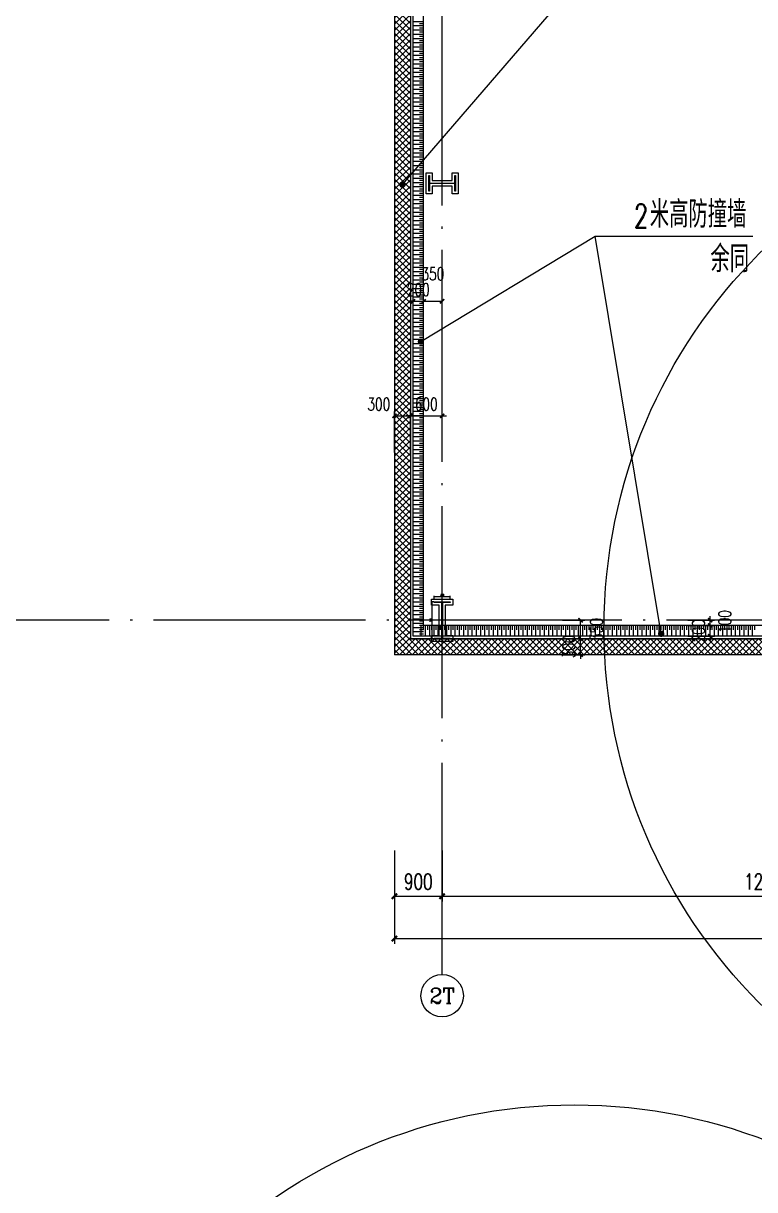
# Model space of a CAD drawing. Extents: x -1313754 to 847533, y 489853 to 941203.
# Drawn here: x -293060 to -279255, y 629320 to 651340 of the extents above; entities that cross this region are included whole.
import ezdxf
from ezdxf.enums import TextEntityAlignment as Align

# ---------------------------------------------------------------- set-up
doc = ezdxf.new("R2010")
doc.units = 0
doc.header["$LTSCALE"] = 1000
doc.header["$MEASUREMENT"] = 0
doc.linetypes.add('DOTE', pattern=[2.42, 2, -0.2, 0.02, -0.2])
doc.layers.get('Defpoints').update_dxf_attribs({"color": 210})
for name, color, linetype in [('99平面图例外参$0$A-HATCH-2', 251, 'Continuous'), ('A-AXIS-D', 1, 'Continuous'), ('A-AXIS-DOTE', 14, 'DOTE'), ('A-AXIS-DP', 126, 'Continuous'), ('A-HATCH-2', 251, 'Continuous'), ('A-LIN-V', 9, 'Continuous'), ('A-WINDOW', 140, 'Continuous'), ('AS-COLN', 6, 'Continuous'), ('AS-WALL', 40, 'Continuous'), ('AS-结构边线层', 200, 'Continuous'), ('DIM_SYMB', 3, 'Continuous'), ('PUB_HATCH', 8, 'Continuous'), ('PUB_TEXT', 7, 'Continuous'), ('SB_ZF消火栓', 10, 'Continuous'), ('SB_ZF消火栓M', 10, 'Continuous')]:
    doc.layers.add(name, color=color, linetype=linetype)
doc.styles.add('_TCH_AXIS', font='COMPLEX', dxfattribs={"bigfont": 'GBCBIG'})
doc.styles.add('_TCH_DIM', font='SIMPLEX', dxfattribs={"bigfont": 'GBCBIG'})
doc.styles.add('_TCH_DIM_T3', font='SIMPLEX', dxfattribs={"width": 0.705882, "bigfont": 'GBCBIG'})
doc.dimstyles.new('_TCH_ARCH&&10', dxfattribs={"dimtxt": 29.75, "dimasz": 10, "dimexe": 10, "dimexo": 10, "dimgap": 12.625, "dimtad": 1, "dimdec": 0, "dimzin": 0, "dimdsep": 46, "dimtxsty": '_TCH_DIM_T3', "dimblk": 'ARCHTICK', "dimcen": 0.09, "dimclrt": 7, "dimazin": 2, "dimtfac": 1, "dimtdec": 0, "dimtix": 1, "dimtmove": 2, "dimatfit": 3, "dimfxl": 0, "dimtolj": 1, "dimtzin": 0, "dimarcsym": 0})
doc.dimstyles.new('_TCH_ARCH&&100', dxfattribs={"dimtxt": 297.5, "dimasz": 100, "dimexe": 100, "dimexo": 100, "dimgap": 126.25, "dimtad": 1, "dimdec": 0, "dimzin": 0, "dimdsep": 46, "dimtxsty": '_TCH_DIM_T3', "dimblk": 'ARCHTICK', "dimcen": 0.09, "dimclrt": 7, "dimazin": 2, "dimtfac": 1, "dimtdec": 0, "dimtix": 1, "dimtmove": 2, "dimatfit": 3, "dimfxl": 0, "dimtolj": 1, "dimtzin": 0, "dimarcsym": 0})
doc.dimstyles.new('_TCH_ARCH&&80', dxfattribs={"dimtxt": 238, "dimasz": 80, "dimexe": 80, "dimexo": 80, "dimgap": 101, "dimtad": 1, "dimdec": 0, "dimzin": 0, "dimdsep": 46, "dimtxsty": '_TCH_DIM_T3', "dimblk": 'ARCHTICK', "dimcen": 0.09, "dimclrt": 7, "dimazin": 2, "dimtfac": 1, "dimtdec": 0, "dimtix": 1, "dimtmove": 2, "dimatfit": 3, "dimfxl": 0, "dimtolj": 1, "dimtzin": 0, "dimarcsym": 0})
pattern_1 = [(45, (60, 0), (-60.000061, 60.000061), []), (135, (60, 0), (-60.000061, -60.000061), [])]

# ---------------------------------------------------------------- blocks, each defined once
blk = doc.blocks.new('_ArchTick')
at = {"color": 0, "linetype": 'ByBlock', "const_width": 0.4}
blk.add_lwpolyline([(-0.5, -0.5), (0.5, 0.5)], dxfattribs=at)
blk = doc.blocks.new('*D1284')
at = {"layer": 'A-AXIS-D', "color": 0, "lineweight": -2}
for p, q in [((-65318, -169100), (-65318, -170060)), ((-64418, -169100), (-64418, -170060)), ((-65318, -169960), (-64418, -169960))]:
    blk.add_line(p, q, dxfattribs=at)
at = {"layer": 'Defpoints', "color": 0}
for p in [(-65318, -169000), (-64418, -169000), (-64418, -169960)]:
    blk.add_point(p, dxfattribs=at)
at = {"layer": 'A-AXIS-D', "color": 0, "lineweight": -2, "xscale": 100, "yscale": 100, "zscale": 100, "rotation": 180}
blk.add_blockref('_ArchTick', (-65318, -169960), dxfattribs=at)
at = {"layer": 'A-AXIS-D', "color": 0, "lineweight": -2, "xscale": 100, "yscale": 100, "zscale": 100}
blk.add_blockref('_ArchTick', (-64418, -169960), dxfattribs=at)
at = {"layer": 'A-AXIS-D', "color": 7, "insert": (-64868, -169685), "char_height": 297.5, "attachment_point": 5, "style": '_TCH_DIM_T3'}
blk.add_mtext('\\A1;900', dxfattribs=at)
blk = doc.blocks.new('*D1285')
at = {"layer": 'A-AXIS-D', "color": 0, "lineweight": -2}
for p, q in [((-64418, -169100), (-64418, -170060)), ((-52118, -169100), (-52118, -170060)), ((-64418, -169960), (-52118, -169960))]:
    blk.add_line(p, q, dxfattribs=at)
at = {"layer": 'Defpoints', "color": 0}
for p in [(-64418, -169000), (-52118, -169000), (-52118, -169960)]:
    blk.add_point(p, dxfattribs=at)
at = {"layer": 'A-AXIS-D', "color": 0, "lineweight": -2, "xscale": 100, "yscale": 100, "zscale": 100, "rotation": 180}
blk.add_blockref('_ArchTick', (-64418, -169960), dxfattribs=at)
at = {"layer": 'A-AXIS-D', "color": 0, "lineweight": -2, "xscale": 100, "yscale": 100, "zscale": 100}
blk.add_blockref('_ArchTick', (-52118, -169960), dxfattribs=at)
at = {"layer": 'A-AXIS-D', "color": 7, "insert": (-58268, -169685), "char_height": 297.5, "attachment_point": 5, "style": '_TCH_DIM_T3'}
blk.add_mtext('\\A1;12300', dxfattribs=at)
blk = doc.blocks.new('*D1384')
at = {"layer": 'A-AXIS-D', "color": 0, "lineweight": -2}
for p, q in [((-65318, -169200), (-65318, -170860)), ((92682, -169200), (92682, -170860)), ((-65318, -170760), (92682, -170760))]:
    blk.add_line(p, q, dxfattribs=at)
at = {"layer": 'Defpoints', "color": 0}
for p in [(-65318, -169100), (92682, -169100), (92682, -170760)]:
    blk.add_point(p, dxfattribs=at)
at = {"layer": 'A-AXIS-D', "color": 0, "lineweight": -2, "xscale": 100, "yscale": 100, "zscale": 100, "rotation": 180}
blk.add_blockref('_ArchTick', (-65318, -170760), dxfattribs=at)
at = {"layer": 'A-AXIS-D', "color": 0, "lineweight": -2, "xscale": 100, "yscale": 100, "zscale": 100}
blk.add_blockref('_ArchTick', (92682, -170760), dxfattribs=at)
at = {"layer": 'A-AXIS-D', "color": 7, "insert": (13682, -170485), "char_height": 297.5, "attachment_point": 5, "style": '_TCH_DIM_T3'}
blk.add_mtext('\\A1;158000', dxfattribs=at)
blk = doc.blocks.new('43243')
at = {"layer": 'AS-结构边线层'}
blk.add_lwpolyline([(-264361, 722920), (-285754, 656986), (-285754, 639720), (-254454, 639720), (-254454, 640170), (-252354, 640170), (-252354, 639720), (-250514, 639720), (-250514, 639550), (-229294, 639550), (-229294, 639720), (-227454, 639720), (-227454, 640170), (-225354, 640170), (-225354, 639720), (-223514, 639720), (-223514, 639550), (-210494, 639550), (-210494, 639720), (-200454, 639720)], dxfattribs=at)
blk = doc.blocks.new('*D1765')
at = {"layer": 'A-AXIS-DP', "color": 0, "lineweight": -2}
for p, q in [((-195790, 766880), (-195790, 766929)), ((-195790, 766919), (-195490, 766919)), ((-195490, 766880), (-195490, 766929))]:
    blk.add_line(p, q, dxfattribs=at)
at = {"layer": 'Defpoints', "color": 0}
for p in [(-195790, 766870), (-195490, 766919), (-195490, 766870)]:
    blk.add_point(p, dxfattribs=at)
at = {"layer": 'A-AXIS-DP', "color": 0, "lineweight": -2, "xscale": 10, "yscale": 10, "zscale": 10, "rotation": 180}
blk.add_blockref('_ArchTick', (-195790, 766919), dxfattribs=at)
at = {"layer": 'A-AXIS-DP', "color": 0, "lineweight": -2, "xscale": 10, "yscale": 10, "zscale": 10}
blk.add_blockref('_ArchTick', (-195490, 766919), dxfattribs=at)
at = {"layer": 'A-AXIS-DP', "color": 7, "insert": (-195640, 766946), "char_height": 29.8, "attachment_point": 5, "style": '_TCH_DIM_T3'}
blk.add_mtext('\\A1;300', dxfattribs=at)
blk = doc.blocks.new('*D1766')
at = {"layer": 'A-AXIS-DP', "color": 0, "lineweight": -2}
for p, q in [((-195800, 766820), (-195841, 766820)), ((-195831, 766120), (-195831, 766820)), ((-195800, 766120), (-195841, 766120))]:
    blk.add_line(p, q, dxfattribs=at)
at = {"layer": 'Defpoints', "color": 0}
for p in [(-195831, 766820), (-195790, 766820), (-195790, 766120)]:
    blk.add_point(p, dxfattribs=at)
at = {"layer": 'A-AXIS-DP', "color": 0, "lineweight": -2, "xscale": 10, "yscale": 10, "zscale": 10}
for p, rotation in [((-195831, 766820), 90), ((-195831, 766120), 270)]:
    blk.add_blockref('_ArchTick', p, dxfattribs=dict(at, rotation=rotation))
at = {"layer": 'A-AXIS-DP', "color": 7, "insert": (-195859, 766470), "char_height": 29.8, "attachment_point": 5, "rotation": 90, "style": '_TCH_DIM_T3'}
blk.add_mtext('\\A1;700', dxfattribs=at)
blk = doc.blocks.new('342343243')
at = {"layer": 'A-AXIS-DP', "color": 5}
blk.add_lwpolyline([(-155704, 832070), (-155404, 832070), (-155404, 832058), (-155550, 832058), (-155550, 831582), (-155404, 831582), (-155404, 831570), (-155704, 831570), (-155704, 831582), (-155558, 831582), (-155558, 832058), (-155704, 832058), (-155704, 832070)], close=True, dxfattribs=at)
at = {"layer": 'A-HATCH-2'}
blk.add_lwpolyline([(-155754, 832120), (-155354, 832120), (-155354, 832008), (-155500, 832008), (-155500, 831632), (-155354, 831632), (-155354, 831520), (-155754, 831520), (-155754, 831632), (-155608, 831632), (-155608, 832008), (-155754, 832008)], close=True, dxfattribs=at)
blk = doc.blocks.new('99平面图例外参$0$$LinePat$填挖边坡')
at = {"color": 0}
for p, q in [((0, 0), (0, -1500)), ((300, 0), (300, -600))]:
    blk.add_line(p, q, dxfattribs=at)
at = {"layer": 'Defpoints', "color": 0}
blk.add_point((600, 0), dxfattribs=at)
blk = doc.blocks.new('34242343243')
at = {"layer": 'A-LIN-V'}
for p, q in [((-285704, 639770), (-285704, 654570)), ((-285504, 639970), (-285504, 654570)), ((-263908, 639970), (-285504, 639970)), ((-263908, 639770), (-285704, 639770))]:
    blk.add_line(p, q, dxfattribs=at)
at = {"layer": '99平面图例外参$0$A-HATCH-2', "color": 203}
for p, xscale, yscale, zscale, rotation in [((-285504, 651370), 0.1333333333478234, 0.1333333333478234, 0.1333333333478234, 270.0000000008098), ((-285504, 651290), 0.1333333333478234, 0.1333333333478234, 0.1333333333478234, 270.0000000008098), ((-285504, 651210), 0.1333333333478234, 0.1333333333478234, 0.1333333333478234, 270.0000000008098), ((-285504, 651130), 0.1333333333478234, 0.1333333333478234, 0.1333333333478234, 270.0000000008098), ((-285504, 651050), 0.1333333333478234, 0.1333333333478234, 0.1333333333478234, 270.0000000008098), ((-285504, 650970), 0.1333333333478234, 0.1333333333478234, 0.1333333333478234, 270.0000000008098), ((-285504, 650890), 0.1333333333478234, 0.1333333333478234, 0.1333333333478234, 270.0000000008098), ((-285504, 650810), 0.1333333333478234, 0.1333333333478234, 0.1333333333478234, 270.0000000008098), ((-285504, 650730), 0.1333333333478234, 0.1333333333478234, 0.1333333333478234, 270.0000000008098), ((-285504, 650650), 0.1333333333478234, 0.1333333333478234, 0.1333333333478234, 270.0000000008098), ((-285504, 650570), 0.1333333333478234, 0.1333333333478234, 0.1333333333478234, 270.0000000008098), ((-285504, 650490), 0.1333333333478234, 0.1333333333478234, 0.1333333333478234, 270.0000000008098), ((-285504, 650410), 0.1333333333478234, 0.1333333333478234, 0.1333333333478234, 270.0000000008098), ((-285504, 650330), 0.1333333333478234, 0.1333333333478234, 0.1333333333478234, 270.0000000008098), ((-285504, 650250), 0.1333333333478234, 0.1333333333478234, 0.1333333333478234, 270.0000000008098), ((-285504, 650170), 0.1333333333478234, 0.1333333333478234, 0.1333333333478234, 270.0000000008098), ((-285504, 650090), 0.1333333333478234, 0.1333333333478234, 0.1333333333478234, 270.0000000008098), ((-285504, 650010), 0.1333333333478234, 0.1333333333478234, 0.1333333333478234, 270.0000000008098), ((-285504, 649930), 0.1333333333478234, 0.1333333333478234, 0.1333333333478234, 270.0000000008098), ((-285504, 649850), 0.1333333333478234, 0.1333333333478234, 0.1333333333478234, 270.0000000008098), ((-285504, 649770), 0.1333333333478234, 0.1333333333478234, 0.1333333333478234, 270.0000000008098), ((-285504, 649690), 0.1333333333478234, 0.1333333333478234, 0.1333333333478234, 270.0000000008098), ((-285504, 649610), 0.1333333333478234, 0.1333333333478234, 0.1333333333478234, 270.0000000008098), ((-285504, 649530), 0.1333333333478234, 0.1333333333478234, 0.1333333333478234, 270.0000000008098), ((-285504, 649450), 0.1333333333478234, 0.1333333333478234, 0.1333333333478234, 270.0000000008098), ((-285504, 649370), 0.1333333333478234, 0.1333333333478234, 0.1333333333478234, 270.0000000008098), ((-285504, 649290), 0.1333333333478234, 0.1333333333478234, 0.1333333333478234, 270.0000000008098), ((-285504, 649210), 0.1333333333478234, 0.1333333333478234, 0.1333333333478234, 270.0000000008098), ((-285504, 649130), 0.1333333333478234, 0.1333333333478234, 0.1333333333478234, 270.0000000008098), ((-285504, 649050), 0.1333333333478234, 0.1333333333478234, 0.1333333333478234, 270.0000000008098), ((-285504, 648970), 0.1333333333478234, 0.1333333333478234, 0.1333333333478234, 270.0000000008098), ((-285504, 648890), 0.1333333333478234, 0.1333333333478234, 0.1333333333478234, 270.0000000008098), ((-285504, 648810), 0.1333333333478234, 0.1333333333478234, 0.1333333333478234, 270.0000000008098), ((-285504, 648730), 0.1333333333478234, 0.1333333333478234, 0.1333333333478234, 270.0000000008098), ((-285504, 648650), 0.1333333333478234, 0.1333333333478234, 0.1333333333478234, 270.0000000008098), ((-285504, 648570), 0.1333333333478234, 0.1333333333478234, 0.1333333333478234, 270.0000000008098), ((-285504, 648490), 0.1333333333478234, 0.1333333333478234, 0.1333333333478234, 270.0000000008098), ((-285504, 648410), 0.1333333333478234, 0.1333333333478234, 0.1333333333478234, 270.0000000008098), ((-285504, 648330), 0.1333333333478234, 0.1333333333478234, 0.1333333333478234, 270.0000000008098), ((-285504, 648250), 0.1333333333478234, 0.1333333333478234, 0.1333333333478234, 270.0000000008098), ((-285504, 648170), 0.1333333333478234, 0.1333333333478234, 0.1333333333478234, 270.0000000008098), ((-285504, 648090), 0.1333333333478234, 0.1333333333478234, 0.1333333333478234, 270.0000000008098), ((-285504, 648010), 0.1333333333478234, 0.1333333333478234, 0.1333333333478234, 270.0000000008098), ((-285504, 647930), 0.1333333333478234, 0.1333333333478234, 0.1333333333478234, 270.0000000008098), ((-285504, 647850), 0.1333333333478234, 0.1333333333478234, 0.1333333333478234, 270.0000000008098), ((-285504, 647770), 0.1333333333478234, 0.1333333333478234, 0.1333333333478234, 270.0000000008098), ((-285504, 647690), 0.1333333333478234, 0.1333333333478234, 0.1333333333478234, 270.0000000008098), ((-285504, 647610), 0.1333333333478234, 0.1333333333478234, 0.1333333333478234, 270.0000000008098), ((-285504, 647530), 0.1333333333478234, 0.1333333333478234, 0.1333333333478234, 270.0000000008098), ((-285504, 647450), 0.1333333333478234, 0.1333333333478234, 0.1333333333478234, 270.0000000008098), ((-285504, 647370), 0.1333333333478234, 0.1333333333478234, 0.1333333333478234, 270.0000000008098), ((-285504, 647290), 0.1333333333478234, 0.1333333333478234, 0.1333333333478234, 270.0000000008098), ((-285504, 647210), 0.1333333333478234, 0.1333333333478234, 0.1333333333478234, 270.0000000008098), ((-285504, 647130), 0.1333333333478234, 0.1333333333478234, 0.1333333333478234, 270.0000000008098), ((-285504, 647050), 0.1333333333478234, 0.1333333333478234, 0.1333333333478234, 270.0000000008098), ((-285504, 646970), 0.1333333333478234, 0.1333333333478234, 0.1333333333478234, 270.0000000008098), ((-285504, 646890), 0.1333333333478234, 0.1333333333478234, 0.1333333333478234, 270.0000000008098), ((-285504, 646810), 0.1333333333478234, 0.1333333333478234, 0.1333333333478234, 270.0000000008098), ((-285504, 646730), 0.1333333333478234, 0.1333333333478234, 0.1333333333478234, 270.0000000008098), ((-285504, 646650), 0.1333333333478234, 0.1333333333478234, 0.1333333333478234, 270.0000000008098), ((-285504, 646570), 0.1333333333478234, 0.1333333333478234, 0.1333333333478234, 270.0000000008098), ((-285504, 646490), 0.1333333333478234, 0.1333333333478234, 0.1333333333478234, 270.0000000008098), ((-285504, 646410), 0.1333333333478234, 0.1333333333478234, 0.1333333333478234, 270.0000000008098), ((-285504, 646330), 0.1333333333478234, 0.1333333333478234, 0.1333333333478234, 270.0000000008098), ((-285504, 646250), 0.1333333333478234, 0.1333333333478234, 0.1333333333478234, 270.0000000008098), ((-285504, 646170), 0.1333333333478234, 0.1333333333478234, 0.1333333333478234, 270.0000000008098), ((-285504, 646090), 0.1333333333478234, 0.1333333333478234, 0.1333333333478234, 270.0000000008098), ((-285504, 646010), 0.1333333333478234, 0.1333333333478234, 0.1333333333478234, 270.0000000008098), ((-285504, 645930), 0.1333333333478234, 0.1333333333478234, 0.1333333333478234, 270.0000000008098), ((-285504, 645850), 0.1333333333478234, 0.1333333333478234, 0.1333333333478234, 270.0000000008098), ((-285504, 645770), 0.1333333333478234, 0.1333333333478234, 0.1333333333478234, 270.0000000008098), ((-285504, 645690), 0.1333333333478234, 0.1333333333478234, 0.1333333333478234, 270.0000000008098), ((-285504, 645610), 0.1333333333478234, 0.1333333333478234, 0.1333333333478234, 270.0000000008098), ((-285504, 645530), 0.1333333333478234, 0.1333333333478234, 0.1333333333478234, 270.0000000008098), ((-285504, 645450), 0.1333333333478234, 0.1333333333478234, 0.1333333333478234, 270.0000000008098), ((-285504, 645370), 0.1333333333478234, 0.1333333333478234, 0.1333333333478234, 270.0000000008098), ((-285504, 645290), 0.1333333333478234, 0.1333333333478234, 0.1333333333478234, 270.0000000008098), ((-285504, 645210), 0.1333333333478234, 0.1333333333478234, 0.1333333333478234, 270.0000000008098), ((-285504, 645130), 0.1333333333478234, 0.1333333333478234, 0.1333333333478234, 270.0000000008098), ((-285504, 645050), 0.1333333333478234, 0.1333333333478234, 0.1333333333478234, 270.0000000008098), ((-285504, 644970), 0.1333333333478234, 0.1333333333478234, 0.1333333333478234, 270.0000000008098), ((-285504, 644890), 0.1333333333478234, 0.1333333333478234, 0.1333333333478234, 270.0000000008098), ((-285504, 644810), 0.1333333333478234, 0.1333333333478234, 0.1333333333478234, 270.0000000008098), ((-285504, 644730), 0.1333333333478234, 0.1333333333478234, 0.1333333333478234, 270.0000000008098), ((-285504, 644650), 0.1333333333478234, 0.1333333333478234, 0.1333333333478234, 270.0000000008098), ((-285504, 644570), 0.1333333333478234, 0.1333333333478234, 0.1333333333478234, 270.0000000008098), ((-285504, 644490), 0.1333333333478234, 0.1333333333478234, 0.1333333333478234, 270.0000000008098), ((-285504, 644410), 0.1333333333478234, 0.1333333333478234, 0.1333333333478234, 270.0000000008098), ((-285504, 644330), 0.1333333333478234, 0.1333333333478234, 0.1333333333478234, 270.0000000008098), ((-285504, 644250), 0.1333333333478234, 0.1333333333478234, 0.1333333333478234, 270.0000000008098), ((-285504, 644170), 0.1333333333478234, 0.1333333333478234, 0.1333333333478234, 270.0000000008098), ((-285504, 644090), 0.1333333333478234, 0.1333333333478234, 0.1333333333478234, 270.0000000008098), ((-285504, 644010), 0.1333333333478234, 0.1333333333478234, 0.1333333333478234, 270.0000000008098), ((-285504, 643930), 0.1333333333478234, 0.1333333333478234, 0.1333333333478234, 270.0000000008098), ((-285504, 643850), 0.1333333333478234, 0.1333333333478234, 0.1333333333478234, 270.0000000008098), ((-285504, 643770), 0.1333333333478234, 0.1333333333478234, 0.1333333333478234, 270.0000000008098), ((-285504, 643690), 0.1333333333478234, 0.1333333333478234, 0.1333333333478234, 270.0000000008098), ((-285504, 643610), 0.1333333333478234, 0.1333333333478234, 0.1333333333478234, 270.0000000008098), ((-285504, 643530), 0.1333333333478234, 0.1333333333478234, 0.1333333333478234, 270.0000000008098), ((-285504, 643450), 0.1333333333478234, 0.1333333333478234, 0.1333333333478234, 270.0000000008098), ((-285504, 643370), 0.1333333333478234, 0.1333333333478234, 0.1333333333478234, 270.0000000008098), ((-285504, 643290), 0.1333333333478234, 0.1333333333478234, 0.1333333333478234, 270.0000000008098), ((-285504, 643210), 0.1333333333478234, 0.1333333333478234, 0.1333333333478234, 270.0000000008098), ((-285504, 643130), 0.1333333333478234, 0.1333333333478234, 0.1333333333478234, 270.0000000008098), ((-285504, 643050), 0.1333333333478234, 0.1333333333478234, 0.1333333333478234, 270.0000000008098), ((-285504, 642970), 0.1333333333478234, 0.1333333333478234, 0.1333333333478234, 270.0000000008098), ((-285504, 642890), 0.1333333333478234, 0.1333333333478234, 0.1333333333478234, 270.0000000008098), ((-285504, 642810), 0.1333333333478234, 0.1333333333478234, 0.1333333333478234, 270.0000000008098), ((-285504, 642730), 0.1333333333478234, 0.1333333333478234, 0.1333333333478234, 270.0000000008098), ((-285504, 642650), 0.1333333333478234, 0.1333333333478234, 0.1333333333478234, 270.0000000008098), ((-285504, 642570), 0.1333333333478234, 0.1333333333478234, 0.1333333333478234, 270.0000000008098), ((-285504, 642490), 0.1333333333478234, 0.1333333333478234, 0.1333333333478234, 270.0000000008098), ((-285504, 642410), 0.1333333333478234, 0.1333333333478234, 0.1333333333478234, 270.0000000008098), ((-285504, 642330), 0.1333333333478234, 0.1333333333478234, 0.1333333333478234, 270.0000000008098), ((-285504, 642250), 0.1333333333478234, 0.1333333333478234, 0.1333333333478234, 270.0000000008098), ((-285504, 642170), 0.1333333333478234, 0.1333333333478234, 0.1333333333478234, 270.0000000008098), ((-285504, 642090), 0.1333333333478234, 0.1333333333478234, 0.1333333333478234, 270.0000000008098), ((-285504, 642010), 0.1333333333478234, 0.1333333333478234, 0.1333333333478234, 270.0000000008098), ((-285504, 641930), 0.1333333333478234, 0.1333333333478234, 0.1333333333478234, 270.0000000008098), ((-285504, 641850), 0.1333333333478234, 0.1333333333478234, 0.1333333333478234, 270.0000000008098), ((-285504, 641770), 0.1333333333478234, 0.1333333333478234, 0.1333333333478234, 270.0000000008098), ((-285504, 641690), 0.1333333333478234, 0.1333333333478234, 0.1333333333478234, 270.0000000008098), ((-285504, 641610), 0.1333333333478234, 0.1333333333478234, 0.1333333333478234, 270.0000000008098), ((-285504, 641530), 0.1333333333478234, 0.1333333333478234, 0.1333333333478234, 270.0000000008098), ((-285504, 641450), 0.1333333333478234, 0.1333333333478234, 0.1333333333478234, 270.0000000008098), ((-285504, 641370), 0.1333333333478234, 0.1333333333478234, 0.1333333333478234, 270.0000000008098), ((-285504, 641290), 0.1333333333478234, 0.1333333333478234, 0.1333333333478234, 270.0000000008098), ((-285504, 641210), 0.1333333333478234, 0.1333333333478234, 0.1333333333478234, 270.0000000008098), ((-285504, 641130), 0.1333333333478234, 0.1333333333478234, 0.1333333333478234, 270.0000000008098), ((-285504, 641050), 0.1333333333478234, 0.1333333333478234, 0.1333333333478234, 270.0000000008098), ((-285504, 640970), 0.1333333333478234, 0.1333333333478234, 0.1333333333478234, 270.0000000008098), ((-285504, 640890), 0.1333333333478234, 0.1333333333478234, 0.1333333333478234, 270.0000000008098), ((-285504, 640810), 0.1333333333478234, 0.1333333333478234, 0.1333333333478234, 270.0000000008098), ((-285504, 640730), 0.1333333333478234, 0.1333333333478234, 0.1333333333478234, 270.0000000008098), ((-285504, 640650), 0.1333333333478234, 0.1333333333478234, 0.1333333333478234, 270.0000000008098), ((-285504, 640570), 0.1333333333478234, 0.1333333333478234, 0.1333333333478234, 270.0000000008098), ((-285504, 640490), 0.1333333333478234, 0.1333333333478234, 0.1333333333478234, 270.0000000008098), ((-285504, 640410), 0.1333333333478234, 0.1333333333478234, 0.1333333333478234, 270.0000000008098), ((-285504, 640330), 0.1333333333478234, 0.1333333333478234, 0.1333333333478234, 270.0000000008098), ((-285504, 640250), 0.1333333333478234, 0.1333333333478234, 0.1333333333478234, 270.0000000008098), ((-285504, 640170), 0.1333333333478234, 0.1333333333478234, 0.1333333333478234, 270.0000000008098), ((-285504, 640090), 0.1333333333478234, 0.1333333333478234, 0.1333333333478234, 270.0000000008098), ((-285504, 640010), 0.1333333333478234, 0.1333333333478234, 0.1333333333478234, 270.0000000008098), ((-285504, 639930), 0.1333333333478234, 0.1333333333478234, 0.1333333333478234, 270.0000000008098), ((-285554, 639970), 0.1336172830128488, 0.1333333333333333, 0.1333333333333333, 8.843761484292967e-11), ((-285474, 639970), 0.1336172830128488, 0.1333333333333333, 0.1333333333333333, 8.843761484292967e-11), ((-285394, 639970), 0.1336172830128488, 0.1333333333333333, 0.1333333333333333, 8.843761484292967e-11), ((-285314, 639970), 0.1336172830128488, 0.1333333333333333, 0.1333333333333333, 8.843761484292967e-11), ((-285234, 639970), 0.1336172830128488, 0.1333333333333333, 0.1333333333333333, 8.843761484292967e-11), ((-285153, 639970), 0.1336172830128488, 0.1333333333333333, 0.1333333333333333, 8.843761484292967e-11), ((-285073, 639970), 0.1336172830128488, 0.1333333333333333, 0.1333333333333333, 8.843761484292967e-11), ((-284993, 639970), 0.1336172830128488, 0.1333333333333333, 0.1333333333333333, 8.843761484292967e-11), ((-284913, 639970), 0.1336172830128488, 0.1333333333333333, 0.1333333333333333, 8.843761484292967e-11), ((-284833, 639970), 0.1336172830128488, 0.1333333333333333, 0.1333333333333333, 8.843761484292967e-11), ((-284752, 639970), 0.1336172830128488, 0.1333333333333333, 0.1333333333333333, 8.843761484292967e-11), ((-284672, 639970), 0.1336172830128488, 0.1333333333333333, 0.1333333333333333, 8.843761484292967e-11), ((-284592, 639970), 0.1336172830128488, 0.1333333333333333, 0.1333333333333333, 8.843761484292967e-11), ((-284512, 639970), 0.1336172830128488, 0.1333333333333333, 0.1333333333333333, 8.843761484292967e-11), ((-284432, 639970), 0.1336172830128488, 0.1333333333333333, 0.1333333333333333, 8.843761484292967e-11), ((-284352, 639970), 0.1336172830128488, 0.1333333333333333, 0.1333333333333333, 8.843761484292967e-11), ((-284271, 639970), 0.1336172830128488, 0.1333333333333333, 0.1333333333333333, 8.843761484292967e-11), ((-284191, 639970), 0.1336172830128488, 0.1333333333333333, 0.1333333333333333, 8.843761484292967e-11), ((-284111, 639970), 0.1336172830128488, 0.1333333333333333, 0.1333333333333333, 8.843761484292967e-11), ((-284031, 639970), 0.1336172830128488, 0.1333333333333333, 0.1333333333333333, 8.843761484292967e-11), ((-283951, 639970), 0.1336172830128488, 0.1333333333333333, 0.1333333333333333, 8.843761484292967e-11), ((-283871, 639970), 0.1336172830128488, 0.1333333333333333, 0.1333333333333333, 8.843761484292967e-11), ((-283790, 639970), 0.1336172830128488, 0.1333333333333333, 0.1333333333333333, 8.843761484292967e-11), ((-283710, 639970), 0.1336172830128488, 0.1333333333333333, 0.1333333333333333, 8.843761484292967e-11), ((-283630, 639970), 0.1336172830128488, 0.1333333333333333, 0.1333333333333333, 8.843761484292967e-11), ((-283550, 639970), 0.1336172830128488, 0.1333333333333333, 0.1333333333333333, 8.843761484292967e-11), ((-283470, 639970), 0.1336172830128488, 0.1333333333333333, 0.1333333333333333, 8.843761484292967e-11), ((-283390, 639970), 0.1336172830128488, 0.1333333333333333, 0.1333333333333333, 8.843761484292967e-11), ((-283309, 639970), 0.1336172830128488, 0.1333333333333333, 0.1333333333333333, 8.843761484292967e-11), ((-283229, 639970), 0.1336172830128488, 0.1333333333333333, 0.1333333333333333, 8.843761484292967e-11), ((-283149, 639970), 0.1336172830128488, 0.1333333333333333, 0.1333333333333333, 8.843761484292967e-11), ((-283069, 639970), 0.1336172830128488, 0.1333333333333333, 0.1333333333333333, 8.843761484292967e-11), ((-282989, 639970), 0.1336172830128488, 0.1333333333333333, 0.1333333333333333, 8.843761484292967e-11), ((-282909, 639970), 0.1336172830128488, 0.1333333333333333, 0.1333333333333333, 8.843761484292967e-11), ((-282828, 639970), 0.1336172830128488, 0.1333333333333333, 0.1333333333333333, 8.843761484292967e-11), ((-282748, 639970), 0.1336172830128488, 0.1333333333333333, 0.1333333333333333, 8.843761484292967e-11), ((-282668, 639970), 0.1336172830128488, 0.1333333333333333, 0.1333333333333333, 8.843761484292967e-11), ((-282588, 639970), 0.1336172830128488, 0.1333333333333333, 0.1333333333333333, 8.843761484292967e-11), ((-282508, 639970), 0.1336172830128488, 0.1333333333333333, 0.1333333333333333, 8.843761484292967e-11), ((-282428, 639970), 0.1336172830128488, 0.1333333333333333, 0.1333333333333333, 8.843761484292967e-11), ((-282347, 639970), 0.1336172830128488, 0.1333333333333333, 0.1333333333333333, 8.843761484292967e-11), ((-282267, 639970), 0.1336172830128488, 0.1333333333333333, 0.1333333333333333, 8.843761484292967e-11), ((-282187, 639970), 0.1336172830128488, 0.1333333333333333, 0.1333333333333333, 8.843761484292967e-11), ((-282107, 639970), 0.1336172830128488, 0.1333333333333333, 0.1333333333333333, 8.843761484292967e-11), ((-282027, 639970), 0.1336172830128488, 0.1333333333333333, 0.1333333333333333, 8.843761484292967e-11), ((-281947, 639970), 0.1336172830128488, 0.1333333333333333, 0.1333333333333333, 8.843761484292967e-11), ((-281866, 639970), 0.1336172830128488, 0.1333333333333333, 0.1333333333333333, 8.843761484292967e-11), ((-281786, 639970), 0.1336172830128488, 0.1333333333333333, 0.1333333333333333, 8.843761484292967e-11), ((-281706, 639970), 0.1336172830128488, 0.1333333333333333, 0.1333333333333333, 8.843761484292967e-11), ((-281626, 639970), 0.1336172830128488, 0.1333333333333333, 0.1333333333333333, 8.843761484292967e-11), ((-281546, 639970), 0.1336172830128488, 0.1333333333333333, 0.1333333333333333, 8.843761484292967e-11), ((-281465, 639970), 0.1336172830128488, 0.1333333333333333, 0.1333333333333333, 8.843761484292967e-11), ((-281385, 639970), 0.1336172830128488, 0.1333333333333333, 0.1333333333333333, 8.843761484292967e-11), ((-281305, 639970), 0.1336172830128488, 0.1333333333333333, 0.1333333333333333, 8.843761484292967e-11), ((-281225, 639970), 0.1336172830128488, 0.1333333333333333, 0.1333333333333333, 8.843761484292967e-11), ((-281145, 639970), 0.1336172830128488, 0.1333333333333333, 0.1333333333333333, 8.843761484292967e-11), ((-281065, 639970), 0.1336172830128488, 0.1333333333333333, 0.1333333333333333, 8.843761484292967e-11), ((-280984, 639970), 0.1336172830128488, 0.1333333333333333, 0.1333333333333333, 8.843761484292967e-11), ((-280904, 639970), 0.1336172830128488, 0.1333333333333333, 0.1333333333333333, 8.843761484292967e-11), ((-280824, 639970), 0.1336172830128488, 0.1333333333333333, 0.1333333333333333, 8.843761484292967e-11), ((-280744, 639970), 0.1336172830128488, 0.1333333333333333, 0.1333333333333333, 8.843761484292967e-11), ((-280664, 639970), 0.1336172830128488, 0.1333333333333333, 0.1333333333333333, 8.843761484292967e-11), ((-280584, 639970), 0.1336172830128488, 0.1333333333333333, 0.1333333333333333, 8.843761484292967e-11), ((-280503, 639970), 0.1336172830128488, 0.1333333333333333, 0.1333333333333333, 8.843761484292967e-11), ((-280423, 639970), 0.1336172830128488, 0.1333333333333333, 0.1333333333333333, 8.843761484292967e-11), ((-280343, 639970), 0.1336172830128488, 0.1333333333333333, 0.1333333333333333, 8.843761484292967e-11), ((-280263, 639970), 0.1336172830128488, 0.1333333333333333, 0.1333333333333333, 8.843761484292967e-11), ((-280183, 639970), 0.1336172830128488, 0.1333333333333333, 0.1333333333333333, 8.843761484292967e-11), ((-280103, 639970), 0.1336172830128488, 0.1333333333333333, 0.1333333333333333, 8.843761484292967e-11), ((-280022, 639970), 0.1336172830128488, 0.1333333333333333, 0.1333333333333333, 8.843761484292967e-11), ((-279942, 639970), 0.1336172830128488, 0.1333333333333333, 0.1333333333333333, 8.843761484292967e-11), ((-279862, 639970), 0.1336172830128488, 0.1333333333333333, 0.1333333333333333, 8.843761484292967e-11), ((-279782, 639970), 0.1336172830128488, 0.1333333333333333, 0.1333333333333333, 8.843761484292967e-11), ((-279702, 639970), 0.1336172830128488, 0.1333333333333333, 0.1333333333333333, 8.843761484292967e-11), ((-279622, 639970), 0.1336172830128488, 0.1333333333333333, 0.1333333333333333, 8.843761484292967e-11), ((-279541, 639970), 0.1336172830128488, 0.1333333333333333, 0.1333333333333333, 8.843761484292967e-11), ((-279461, 639970), 0.1336172830128488, 0.1333333333333333, 0.1333333333333333, 8.843761484292967e-11), ((-279381, 639970), 0.1336172830128488, 0.1333333333333333, 0.1333333333333333, 8.843761484292967e-11), ((-279301, 639970), 0.1336172830128488, 0.1333333333333333, 0.1333333333333333, 8.843761484292967e-11), ((-285504, 639850), 0.1333333333478234, 0.1333333333478234, 0.1333333333478234, 270.0000000008098)]:
    blk.add_blockref('99平面图例外参$0$$LinePat$填挖边坡', p, dxfattribs=dict(at, xscale=xscale, yscale=yscale, zscale=zscale, rotation=rotation))
blk = doc.blocks.new('A$C5D961328')
at = {"layer": 'SB_ZF消火栓'}
blk.add_hatch(color=256, dxfattribs=at).paths.add_polyline_path([(0, 40), (700, 40), (700, 240)])
at = {"layer": 'A-LIN-V', "ltscale": 500}
blk.add_circle((350, 40), 10001, dxfattribs=at)
at = {"layer": 'SB_ZF消火栓'}
for p, q in [((700, 240), (0, 240)), ((0, 240), (0, 40)), ((700, 240), (0, 40)), ((700, 240), (700, 40)), ((0, 40), (700, 40))]:
    blk.add_line(p, q, dxfattribs=at)
at = {"layer": 'SB_ZF消火栓', "color": 1}
blk.add_circle((140, 140), 32.5, dxfattribs=at)
blk = doc.blocks.new('we42342343234')
at = {"layer": 'SB_ZF消火栓M', "rotation": 180}
blk.add_blockref('A$C5D961328', (-282304, 620960), dxfattribs=at)
blk = doc.blocks.new('234243242332')
at = {"layer": 'SB_ZF消火栓'}
for name, p in [('A$C5D961328', (-272446, 639880)), ('we42342343234', (0, 0))]:
    blk.add_blockref(name, p, dxfattribs=at)
blk = doc.blocks.new('*D197')
at = {"layer": 'A-AXIS-DP', "color": 0, "lineweight": -2}
for p, q in [((-280520, 639970), (-280016, 639970)), ((-280096, 639970), (-280096, 640050)), ((-280096, 639770), (-280096, 639970)), ((-280520, 639770), (-280016, 639770)), ((-280096, 639770), (-280096, 639690))]:
    blk.add_line(p, q, dxfattribs=at)
at = {"layer": 'Defpoints', "color": 0}
for p in [(-280600, 639970), (-280096, 639970), (-280600, 639770)]:
    blk.add_point(p, dxfattribs=at)
at = {"layer": 'A-AXIS-DP', "color": 0, "lineweight": -2, "xscale": 80, "yscale": 80, "zscale": 80}
for p, rotation in [((-280096, 639970), 270), ((-280096, 639770), 90)]:
    blk.add_blockref('_ArchTick', p, dxfattribs=dict(at, rotation=rotation))
at = {"layer": 'A-AXIS-DP', "color": 7, "insert": (-280316, 639870), "char_height": 238, "attachment_point": 5, "rotation": 90, "style": '_TCH_DIM_T3'}
blk.add_mtext('\\A1;200', dxfattribs=at)
blk = doc.blocks.new('*D198')
at = {"layer": 'A-AXIS-DP', "color": 0, "lineweight": -2}
for p, q in [((-280096, 640070), (-280096, 640150)), ((-280520, 640070), (-280016, 640070)), ((-280520, 639970), (-280016, 639970)), ((-280096, 639970), (-280096, 640070)), ((-280096, 639970), (-280096, 639890))]:
    blk.add_line(p, q, dxfattribs=at)
at = {"layer": 'Defpoints', "color": 0}
for p in [(-280600, 640070), (-280600, 639970), (-280096, 640070)]:
    blk.add_point(p, dxfattribs=at)
at = {"layer": 'A-AXIS-DP', "color": 0, "lineweight": -2, "xscale": 80, "yscale": 80, "zscale": 80}
for p, rotation in [((-280096, 640070), 270), ((-280096, 639970), 90)]:
    blk.add_blockref('_ArchTick', p, dxfattribs=dict(at, rotation=rotation))
at = {"layer": 'A-AXIS-DP', "color": 7, "insert": (-279820, 640045), "char_height": 238, "attachment_point": 5, "rotation": 90, "style": '_TCH_DIM_T3'}
blk.add_mtext('\\A1;100', dxfattribs=at)
blk = doc.blocks.new('*D199')
at = {"layer": 'A-AXIS-DP', "color": 0, "lineweight": -2}
for p, q in [((-285704, 646092), (-285784, 646092)), ((-285704, 645700), (-285704, 646172)), ((-285704, 646092), (-285504, 646092)), ((-285504, 645700), (-285504, 646172)), ((-285504, 646092), (-285424, 646092))]:
    blk.add_line(p, q, dxfattribs=at)
at = {"layer": 'Defpoints', "color": 0}
for p in [(-285504, 646092), (-285704, 645620), (-285504, 645620)]:
    blk.add_point(p, dxfattribs=at)
at = {"layer": 'A-AXIS-DP', "color": 0, "lineweight": -2, "xscale": 80, "yscale": 80, "zscale": 80}
blk.add_blockref('_ArchTick', (-285704, 646092), dxfattribs=at)
at = {"layer": 'A-AXIS-DP', "color": 0, "lineweight": -2, "xscale": 80, "yscale": 80, "zscale": 80, "rotation": 180}
blk.add_blockref('_ArchTick', (-285504, 646092), dxfattribs=at)
at = {"layer": 'A-AXIS-DP', "color": 7, "insert": (-285604, 646312), "char_height": 238, "attachment_point": 5, "style": '_TCH_DIM_T3'}
blk.add_mtext('\\A1;200', dxfattribs=at)
blk = doc.blocks.new('*D200')
at = {"layer": 'A-AXIS-DP', "color": 0, "lineweight": -2}
for p, q in [((-285504, 645700), (-285504, 646172)), ((-285504, 646092), (-285154, 646092)), ((-285154, 645700), (-285154, 646172))]:
    blk.add_line(p, q, dxfattribs=at)
at = {"layer": 'Defpoints', "color": 0}
for p in [(-285154, 646092), (-285504, 645620), (-285154, 645620)]:
    blk.add_point(p, dxfattribs=at)
at = {"layer": 'A-AXIS-DP', "color": 0, "lineweight": -2, "xscale": 80, "yscale": 80, "zscale": 80, "rotation": 180}
blk.add_blockref('_ArchTick', (-285504, 646092), dxfattribs=at)
at = {"layer": 'A-AXIS-DP', "color": 0, "lineweight": -2, "xscale": 80, "yscale": 80, "zscale": 80}
blk.add_blockref('_ArchTick', (-285154, 646092), dxfattribs=at)
at = {"layer": 'A-AXIS-DP', "color": 7, "insert": (-285329, 646610), "char_height": 238, "attachment_point": 5, "style": '_TCH_DIM_T3'}
blk.add_mtext('\\A1;350', dxfattribs=at)
blk = doc.blocks.new('*D589')
at = {"layer": 'A-AXIS-DP', "color": 0, "lineweight": -2}
for p, q in [((-282880, 639720), (-282461, 639720)), ((-282541, 639720), (-282541, 639800)), ((-282541, 639420), (-282541, 639720)), ((-282880, 639420), (-282461, 639420)), ((-282541, 639420), (-282541, 639340))]:
    blk.add_line(p, q, dxfattribs=at)
at = {"layer": 'Defpoints', "color": 0}
for p in [(-282960, 639720), (-282541, 639720), (-282960, 639420)]:
    blk.add_point(p, dxfattribs=at)
at = {"layer": 'A-AXIS-DP', "color": 0, "lineweight": -2, "xscale": 80, "yscale": 80, "zscale": 80}
for p, rotation in [((-282541, 639720), 270), ((-282541, 639420), 90)]:
    blk.add_blockref('_ArchTick', p, dxfattribs=dict(at, rotation=rotation))
at = {"layer": 'A-AXIS-DP', "color": 7, "insert": (-282761, 639570), "char_height": 238, "attachment_point": 5, "rotation": 90, "style": '_TCH_DIM_T3'}
blk.add_mtext('\\A1;300', dxfattribs=at)
blk = doc.blocks.new('*D590')
at = {"layer": 'A-AXIS-DP', "color": 0, "lineweight": -2}
for p, q in [((-282880, 640070), (-282461, 640070)), ((-282541, 639720), (-282541, 640070)), ((-282880, 639720), (-282461, 639720))]:
    blk.add_line(p, q, dxfattribs=at)
at = {"layer": 'Defpoints', "color": 0}
for p in [(-282960, 640070), (-282541, 640070), (-282960, 639720)]:
    blk.add_point(p, dxfattribs=at)
at = {"layer": 'A-AXIS-DP', "color": 0, "lineweight": -2, "xscale": 80, "yscale": 80, "zscale": 80}
for p, rotation in [((-282541, 640070), 90), ((-282541, 639720), 270)]:
    blk.add_blockref('_ArchTick', p, dxfattribs=dict(at, rotation=rotation))
at = {"layer": 'A-AXIS-DP', "color": 7, "insert": (-282240, 639895), "char_height": 238, "attachment_point": 5, "rotation": 90, "style": '_TCH_DIM_T3'}
blk.add_mtext('\\A1;350', dxfattribs=at)
blk = doc.blocks.new('*D593')
at = {"layer": 'A-AXIS-DP', "color": 0, "lineweight": -2}
for p, q in [((-286054, 643240), (-286054, 644010)), ((-286054, 643930), (-285754, 643930)), ((-285754, 643240), (-285754, 644010))]:
    blk.add_line(p, q, dxfattribs=at)
at = {"layer": 'Defpoints', "color": 0}
for p in [(-285754, 643930), (-286054, 643160), (-285754, 643160)]:
    blk.add_point(p, dxfattribs=at)
at = {"layer": 'A-AXIS-DP', "color": 0, "lineweight": -2, "xscale": 80, "yscale": 80, "zscale": 80, "rotation": 180}
blk.add_blockref('_ArchTick', (-286054, 643930), dxfattribs=at)
at = {"layer": 'A-AXIS-DP', "color": 0, "lineweight": -2, "xscale": 80, "yscale": 80, "zscale": 80}
blk.add_blockref('_ArchTick', (-285754, 643930), dxfattribs=at)
at = {"layer": 'A-AXIS-DP', "color": 7, "insert": (-286350, 644150), "char_height": 238, "attachment_point": 5, "style": '_TCH_DIM_T3'}
blk.add_mtext('\\A1;300', dxfattribs=at)
blk = doc.blocks.new('*D594')
at = {"layer": 'A-AXIS-DP', "color": 0, "lineweight": -2}
for p, q in [((-285754, 643930), (-285834, 643930)), ((-285754, 643240), (-285754, 644010)), ((-285754, 643930), (-285154, 643930)), ((-285154, 643240), (-285154, 644010)), ((-285154, 643930), (-285074, 643930))]:
    blk.add_line(p, q, dxfattribs=at)
at = {"layer": 'Defpoints', "color": 0}
for p in [(-285154, 643930), (-285754, 643160), (-285154, 643160)]:
    blk.add_point(p, dxfattribs=at)
at = {"layer": 'A-AXIS-DP', "color": 0, "lineweight": -2, "xscale": 80, "yscale": 80, "zscale": 80}
blk.add_blockref('_ArchTick', (-285754, 643930), dxfattribs=at)
at = {"layer": 'A-AXIS-DP', "color": 0, "lineweight": -2, "xscale": 80, "yscale": 80, "zscale": 80, "rotation": 180}
blk.add_blockref('_ArchTick', (-285154, 643930), dxfattribs=at)
at = {"layer": 'A-AXIS-DP', "color": 7, "insert": (-285454, 644150), "char_height": 238, "attachment_point": 5, "style": '_TCH_DIM_T3'}
blk.add_mtext('\\A1;600', dxfattribs=at)
blk = doc.blocks.new('dote')
at = {"layer": 'A-AXIS-D'}
blk.add_circle((-64417.8, -171838.9), 400, dxfattribs=at)
at = {"layer": 'A-AXIS-DOTE', "ltscale": 2}
for p, q in [((-64417.8, -171438.9), (-64417.8, -75850)), ((98696.4, -164750), (-75513.6, -164750))]:
    blk.add_line(p, q, dxfattribs=at)
at = {"layer": 'PUB_TEXT', "style": '_TCH_AXIS'}
blk.add_text('2T', height=288.12, dxfattribs=at).set_placement((-64657.9, -171982.9), (-64177.7, -171982.9), align=Align.FIT)
at = {"layer": 'A-AXIS-D'}
for base, p1, p2, picture, middle in [((-64417.8, -169960), (-65317.8, -169000), (-64417.8, -169000), '*D1284', (-64867.8, -169685)), ((92682.2, -170760), (-65317.8, -169100), (92682.2, -169100), '*D1384', (13682.2, -170485)), ((-52117.8, -169960), (-64417.8, -169000), (-52117.8, -169000), '*D1285', (-58267.8, -169685))]:
    dim = blk.add_linear_dim(base=base, p1=p1, p2=p2, angle=0, dimstyle='_TCH_ARCH&&100', override={"dimgap": 0}, dxfattribs=at)
    dim.commit()
    dim.dimension.update_dxf_attribs({"geometry": picture, "text_midpoint": middle, "dimtype": 161})
blk = doc.blocks.new('nt66')
at = {"layer": 'A-HATCH-2'}
blk.add_lwpolyline([(-195840, 766870), (-195440, 766870), (-195440, 766758), (-195586, 766758), (-195586, 766182), (-195440, 766182), (-195440, 766070), (-195840, 766070), (-195840, 766182), (-195694, 766182), (-195694, 766758), (-195840, 766758)], close=True, dxfattribs=at)
at = {"layer": 'AS-COLN'}
blk.add_lwpolyline([(-195790, 766820), (-195490, 766820), (-195490, 766808), (-195636, 766808), (-195636, 766132), (-195490, 766132), (-195490, 766120), (-195790, 766120), (-195790, 766132), (-195644, 766132), (-195644, 766808), (-195790, 766808)], close=True, dxfattribs=at)
at = {"layer": 'A-AXIS-DP'}
for p1, p2, distance, picture, middle in [((-195790, 766120), (-195790, 766820), 41.2, '*D1766', (-195858.7, 766470)), ((-195790, 766870), (-195490, 766870), 48.8, '*D1765', (-195640, 766946.2))]:
    dim = blk.add_aligned_dim(p1=p1, p2=p2, distance=distance, dimstyle='_TCH_ARCH&&10', dxfattribs=at)
    dim.commit()
    dim.dimension.update_dxf_attribs({"geometry": picture, "text_midpoint": middle})
blk = doc.blocks.new('33333')
blk.add_blockref('nt66', (-89514, -126400))
at = {"layer": 'A-AXIS-DP', "rotation": 270}
blk.add_blockref('342343243', (-1116974, 492766), dxfattribs=at)

msp = doc.modelspace()

# ---------------------------------------------------------------- hatches: boundary and pattern name
at = {"layer": 'PUB_HATCH'}
h = msp.add_hatch(dxfattribs=at)
h.set_pattern_fill('多孔材料', color=256, scale=30, style=0)
h.set_pattern_definition(pattern_1)
h.paths.add_polyline_path([(-286054.2, 654570), (-286054.2, 639420), (-285754.2, 639720), (-285754.2, 654570)])
h = msp.add_hatch(dxfattribs=at)
h.set_pattern_fill('多孔材料', color=256, scale=30, style=0)
h.set_pattern_definition(pattern_1)
h.paths.add_polyline_path([(-261854.2, 639720), (-285754.2, 639720), (-286054.2, 639420), (-261854.2, 639420)])

# ---------------------------------------------------------------- linework, layer by layer
at = {"layer": 'AS-WALL'}
for p, q in [((-286054.2, 654570), (-286054.2, 639420)), ((-285754.2, 654570), (-285754.2, 639720)), ((-261854.2, 639720), (-285754.2, 639720)), ((-261854.2, 639420), (-286054.2, 639420))]:
    msp.add_line(p, q, dxfattribs=at)
at = {"layer": 'DIM_SYMB'}
for p, q in [((-285904.2, 648294.2), (-282650, 652074.2)), ((-285554.2, 645330), (-282264.2, 647324.2)), ((-285554.2, 645330), (-282264.2, 647324.2)), ((-281020, 639814.2), (-282264.2, 647324.2)), ((-282264.2, 647324.2), (-279290, 647324.2))]:
    msp.add_line(p, q, dxfattribs=at)
at = {"layer": 'DIM_SYMB', "const_width": 60}
for points in [[(-285923.8, 648271.4, 1), (-285884.6, 648316.9, 1)], [(-285579.8, 645314.4, 1), (-285528.5, 645345.6, 1)], [(-285579.8, 645314.4, 1), (-285528.5, 645345.6, 1)], [(-281015.1, 639784.6, 1), (-281024.9, 639843.8, 1)]]:
    msp.add_lwpolyline(points, format="xyb", close=True, dxfattribs=at)

# ---------------------------------------------------------------- block references
at = {"layer": 'A-WINDOW'}
for name in ['43243', '33333']:
    msp.add_blockref(name, (0, 0), dxfattribs=at)
at = {"layer": 'AS-WALL'}
msp.add_blockref('dote', (-220736.4, 804820), dxfattribs=at)
at = {"layer": 'DIM_SYMB'}
msp.add_blockref('34242343243', (0, 0), dxfattribs=at)
at = {"layer": 'SB_ZF消火栓', "linetype": 'Continuous'}
msp.add_blockref('234243242332', (0, 0), dxfattribs=at)

# ---------------------------------------------------------------- texts
at = {"layer": 'PUB_TEXT', "style": '_TCH_DIM', "width": 0.705882}
msp.add_text('2', height=446.2, dxfattribs=at).set_placement((-281534.7, 647481.7))
at = {"layer": 'PUB_TEXT', "style": '_TCH_DIM'}
for s, p in [('米高防撞墙', (-281234.7, 647481.7)), ('余同', (-280089.8, 646641.7))]:
    msp.add_text(s, height=506.38, dxfattribs=at).set_placement(p)

# ---------------------------------------------------------------- dimensions: what is measured, and where the dimension line sits
at = {"layer": 'A-AXIS-DP'}
for base, p1, p2, angle, picture, middle in [((-285154.2, 646092.1), (-285504.2, 645620.1), (-285154.2, 645620.1), 0, '*D200', (-285329.2, 646610.1)), ((-285754.2, 643930), (-286054.2, 643160), (-285754.2, 643160), 0, '*D593', (-286350.2, 644150)), ((-282540.7, 640070), (-282960, 639720), (-282960, 640070), 90, '*D590', (-282240, 639895)), ((-280096, 640070), (-280600, 639970), (-280600, 640070), 90, '*D198', (-279820, 640045))]:
    dim = msp.add_linear_dim(base=base, p1=p1, p2=p2, angle=angle, dimstyle='_TCH_ARCH&&80', dxfattribs=at)
    dim.commit()
    dim.dimension.update_dxf_attribs({"geometry": picture, "text_midpoint": middle, "dimtype": 129})
for p1, p2, distance, picture, middle in [((-285704.2, 645620.1), (-285504.2, 645620.1), 472, '*D199', (-285604.2, 646312.1)), ((-285754.2, 643160), (-285154.2, 643160), 770, '*D594', (-285454.2, 644150)), ((-280600, 639770), (-280600, 639970), -504, '*D197', (-280316, 639870)), ((-282960, 639420), (-282960, 639720), -419.3, '*D589', (-282760.7, 639570))]:
    dim = msp.add_aligned_dim(p1=p1, p2=p2, distance=distance, dimstyle='_TCH_ARCH&&80', dxfattribs=at)
    dim.commit()
    dim.dimension.update_dxf_attribs({"geometry": picture, "text_midpoint": middle})

doc.saveas('drawing.dxf')
